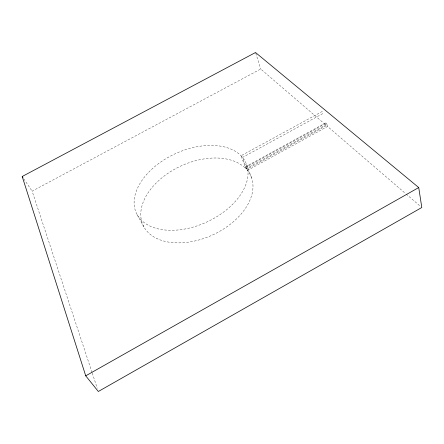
<?xml version="1.0" encoding="UTF-8"?>
<svg xmlns="http://www.w3.org/2000/svg" width="444" height="444" viewBox="0 0 444 444"><rect width="100%" height="100%" fill="white"/><g stroke="black" fill="none" stroke-linecap="round" stroke-linejoin="round"><path stroke-width="0.33" stroke-dasharray="2.22 1.67" d="M325.469 123.676L245.443 167.51A1.715 0.355 59.6 0 1 245.765 167.077L246.931 169.192L327.222 125.18A1.693 0.527 61.1 0 0 326.013 123.121A1.693 0.527 61.1 0 0 325.469 123.676L325.807 124.969L245.909 168.753L245.005 167.821A59.252 37.945 -24.7 0 0 148.99 191.497A59.252 37.945 -24.7 0 0 193.14 241.342A59.252 37.945 -24.7 0 0 248.213 171.44L247.402 170.435L242.518 157.437L324.092 112.898M247.402 170.435L327.555 126.479L405.572 193.562M322.322 111.422L241.025 155.777L245.909 168.753M245.382 166.839L325.546 122.933M92.036 372.438L32.123 191.159L260.733 69.02L325.807 124.969M406.094 194.011L420.751 206.615M23.726 178.749L32.123 191.159M137.202 214.763L143.95 226.978M246.664 164.685L251.548 177.761M92.252 373.099L97.247 388.206M255.733 53.169L260.733 69.02M327.222 125.18L327.555 126.479M241.819 156.582L240.115 154.862A60.279 37.612 -24.7 0 0 142.641 179.465A60.279 37.612 -24.7 0 0 186.968 228.605A60.279 37.612 -24.7 0 0 243.334 158.43L241.819 156.582"/><path stroke-width="0.67" d="M85.731 375.84L418.731 187.557L421.8 207.514L98.329 391.486L85.731 375.84L22.2 176.496L255.522 52.514L418.731 187.557M22.2 176.496L22.966 177.622"/></g></svg>
